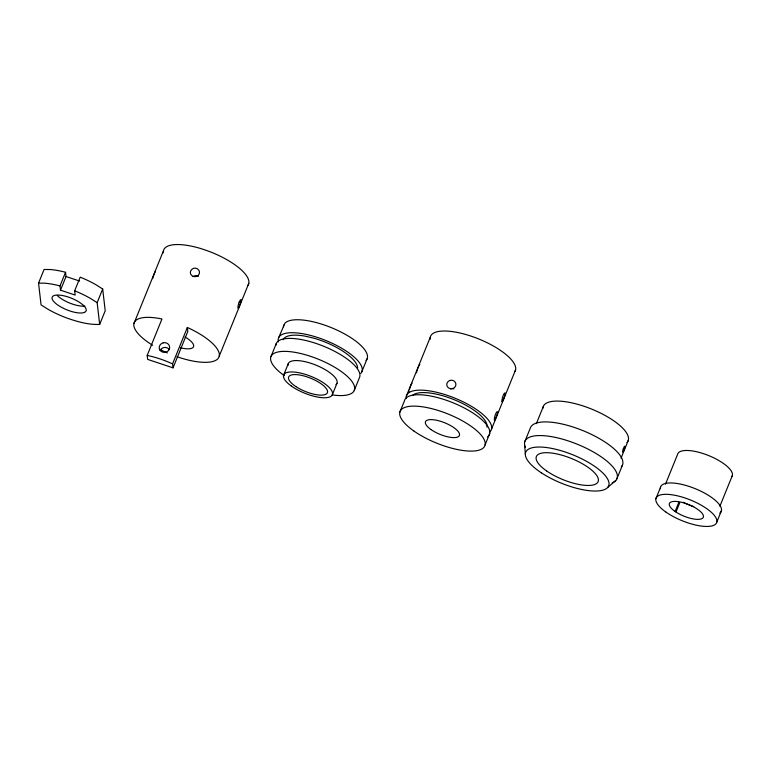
<?xml version="1.0" encoding="UTF-8"?>
<svg xmlns="http://www.w3.org/2000/svg" width="771" height="771" viewBox="0 0 771 771"><rect width="100%" height="100%" fill="white"/><g stroke="black" fill="none" stroke-linecap="round" stroke-linejoin="round"><path stroke-width="1.16" d="M416.591 372.807L416.591 372.701A4.578 0.52 -70.3 0 1 416.687 372.114M38.55 283.121L44.092 269.474L50.26 269.532A45.73 15.642 22.1 0 1 64.87 272.096L65.545 272.288L66.036 276.529L60.495 290.175L75.144 295.062L74.652 290.821L80.203 277.175L80.888 277.435A45.73 15.642 22.1 0 1 96.057 284.798L102.697 289.009L105.213 310.78L99.671 324.427C88.906 324.87 78.324 321.96 68.233 318.519A45.73 15.642 22.1 0 1 47.706 309.104L41.065 304.892L38.55 283.121L44.718 283.188A45.73 15.642 22.1 0 1 59.328 285.752L60.003 285.945L60.495 290.175M60.003 285.945L65.545 272.288M99.671 324.427L97.156 302.666L102.697 289.009M133.932 323.531L163.491 250.72M176.973 356.703A45.73 15.642 22.1 0 0 219.003 356.915A45.73 15.642 22.1 0 0 187.873 327.694L187.353 327.473L187.816 331.443L173.032 367.854L147.637 359.382L147.184 355.402L161.958 319.001L161.457 318.886A45.73 15.642 22.1 0 0 134.087 322.962A45.73 15.642 22.1 0 0 152.639 345.283M173.032 367.854L172.579 363.873L187.353 327.473M219.224 356.163L248.792 283.352M271.006 356.51L276.269 343.548M278.582 337.852L284.913 323.242A44.949 15.372 22.1 0 1 336.57 329.901A44.949 15.372 22.1 0 1 366.023 360.452M283.67 375.024L288.296 363.642M332.34 394.685L336.966 383.303M354.255 390.434L359.517 377.462A44.949 15.372 22.1 0 0 321.199 345.283A44.949 15.372 22.1 0 0 275.854 345.456M361.83 371.776L367.092 358.804M399.802 412.292L404.418 400.92A45.73 15.642 22.1 0 1 455.748 403.917A45.73 15.642 22.1 0 1 487.542 436.887M406.288 396.313L430.295 337.187M485.094 444.925L489.71 433.553M491.58 428.936L515.597 369.82M524.974 441.243L530.515 427.587A49.652 16.981 22.1 0 1 577.228 428.435A49.652 16.981 22.1 0 1 622.66 460.576L622.939 462.947A49.652 16.981 22.1 0 1 621.291 466.879M536.346 423.655L543.382 406.317M621.05 458.167L628.086 440.829M616.935 478.714L622.476 465.058M655.909 498.683L660.525 487.301M665.498 484.159L677.564 454.437A29.404 10.052 22.1 0 1 708.857 455.651A29.404 10.052 22.1 0 1 731.91 476.584M675.126 511.481A18.292 6.255 22.1 0 1 680.109 501.96A18.292 6.255 22.1 0 1 703.364 517.09A18.292 6.255 22.1 0 1 676.832 512.59L675.126 511.481L678.827 502.374L679.675 502.933L675.984 512.031M719.883 506.239L732.392 475.418M716.808 522.102L721.425 510.72M607.567 487.561L615.75 480.526M147.184 355.402L151.81 356.481A45.73 15.642 22.1 0 1 167.827 361.821L172.579 363.873M66.036 276.529L79.558 281.039M74.652 290.821L75.346 291.091A45.73 15.642 22.1 0 1 90.506 298.454L97.156 302.666M408.996 391.601L408.987 391.389A4.578 0.52 -70.3 0 1 409.015 391.128M525.34 454.052L524.511 443.354A49.652 16.981 22.1 0 1 582.269 446.351A49.652 16.981 22.1 0 1 612.222 482.829M406.211 398.376A45.73 15.642 22.1 0 1 454.967 398.193A45.73 15.642 22.1 0 1 489.412 432.28M430.218 339.25A45.73 15.642 22.1 0 1 440.424 331.193L444.163 331.01A45.73 15.642 22.1 0 1 498.635 349.167L502.721 351.971A45.73 15.642 22.1 0 1 514.835 371.632M419.212 365.155A4.578 0.52 -70.3 0 1 419.81 364.606M416.87 371.314A4.578 0.52 -70.3 0 1 417.487 369.299M417.67 368.76A4.578 0.52 -70.3 0 1 419.038 365.464M409.391 389.538A4.578 0.52 -70.3 0 1 409.7 388.526M409.873 387.996A4.578 0.52 -70.3 0 1 410.461 386.387M410.664 385.866A4.578 0.52 -70.3 0 1 412.09 383.216M450.543 388.998A4.578 4.221 -6.6 0 1 453.907 388.892M412.87 395.109A40.757 13.936 22.1 0 1 456.673 400.756A40.757 13.936 22.1 0 1 486.944 427.163M693.765 506.586A18.292 6.255 22.1 0 1 683.308 502.287M660.448 488.775A32.661 11.17 22.1 0 1 695.442 488.766A32.661 11.17 22.1 0 1 719.835 513.091M185.059 337.023A18.292 6.255 22.1 0 1 193.521 346.748A18.292 6.255 22.1 0 1 180.568 347.75M167.374 352.935A45.73 15.642 22.1 0 1 160.204 349.533M198.388 276.355A4.578 4.221 -6.6 0 0 196.258 275.652L195.121 275.71A4.559 4.077 -21.2 0 0 193.029 276.635M152.687 278.639A4.578 0.52 -70.3 0 1 153.737 275.208M153.93 274.669A4.578 0.52 -70.3 0 1 155.395 271.508M160.108 350.526A5.224 4.828 -6.6 0 1 169.061 349.186M163.413 252.792A45.73 15.642 22.1 0 1 201.453 248.763L206.821 250.556A45.73 15.642 22.1 0 1 248.031 285.164M84.916 306.126A18.292 6.255 22.1 0 1 57.314 295.563M525.379 447.44A49.652 16.981 22.1 0 1 524.791 445.725M542.957 408.264A45.73 15.642 22.1 0 1 591.771 409.141A45.73 15.642 22.1 0 1 626.996 442.506M288.103 365.3A26.243 8.973 22.1 0 1 315.869 365.097A26.243 8.973 22.1 0 1 335.992 384.633M283.429 326.798A44.949 15.372 22.1 0 1 283.844 324.89M283.188 339.732A39.967 13.666 22.1 0 1 304.824 336.089L313.778 338.161A39.967 13.666 22.1 0 1 357.59 368.201M278.418 341.919A44.949 15.372 22.1 0 1 323.512 339.597A44.949 15.372 22.1 0 1 360.761 373.424M284.326 375.67A44.949 15.372 22.1 0 1 284.991 351.364A44.949 15.372 22.1 0 1 347.287 376.354A44.949 15.372 22.1 0 1 332.301 394.916M494.442 420.041L494.442 420.089A4.578 0.52 -70.3 0 0 495.994 417.67A4.578 0.52 -70.3 0 0 497.671 412.138L497.623 411.916A4.578 1.05 -72.8 0 0 495.57 414.181A4.578 1.05 -72.8 0 0 494.394 419.867L494.442 420.041M502.056 401.296L502.046 401.402A4.578 0.52 -70.3 0 0 503.598 398.973A4.578 0.52 -70.3 0 0 505.275 393.451L505.256 393.239A4.578 1.05 -72.8 0 0 503.193 395.494A4.578 1.05 -72.8 0 0 502.027 401.19L502.056 401.296M623.267 448.876L623.045 449.628A3.161 0.549 -71.6 0 0 623.276 451.661L624.481 448.703A3.161 0.549 -71.6 0 0 624.24 446.679L623.267 448.876M193.463 268.433L193.155 268.549A4.559 4.077 -21.1 0 0 190.794 274.36L192.268 275.922A4.578 4.221 -6.6 0 0 194.388 276.625L195.188 276.616A3.257 3.007 -6.6 0 0 196.326 276.394L196.644 276.307A4.559 4.269 12.2 0 0 199.005 270.496L197.521 268.915A4.578 4.221 -6.6 0 0 195.4 268.202L194.6 268.212A3.257 3.007 -6.6 0 0 193.463 268.433M449.888 380.469L449.57 380.585A4.559 4.077 -21.1 0 0 447.209 386.396L447.498 386.84A4.578 4.221 -6.6 0 0 452.519 388.507L453.069 388.343A4.559 4.269 12.2 0 0 455.42 382.532L455.131 382.069A4.578 4.221 -6.6 0 0 450.11 380.392L449.888 380.469M84.502 312.371L83.441 312.727A18.292 6.255 22.1 0 1 58.866 305.759A18.292 6.255 22.1 0 1 56.129 295.11L57.623 295.033A18.292 6.255 22.1 0 1 79.413 302.29A18.292 6.255 22.1 0 1 84.502 312.371M163.25 342.844L162.363 343.124A5.204 4.655 -21.1 0 0 159.607 349.523L160.301 350.554A5.224 4.828 -6.6 0 0 165.148 352.27L166.469 351.942A5.204 4.877 12.2 0 0 169.215 345.562L168.512 344.444A5.224 4.828 -6.6 0 0 163.664 342.729L163.25 342.844M431.066 429.601A18.292 6.255 22.1 0 0 459.198 435.866A18.292 6.255 22.1 0 0 437.08 420.368A18.292 6.255 22.1 0 0 431.066 429.601M413.988 431.085A45.73 15.642 22.1 0 0 484.333 446.737A45.73 15.642 22.1 0 0 429.023 408.013A45.73 15.642 22.1 0 0 413.988 431.085M665.913 512.069A32.661 11.17 22.1 0 0 716.249 523.384A32.661 11.17 22.1 0 0 676.919 495.705A32.661 11.17 22.1 0 0 665.913 512.069M239.164 302.203A4.578 1.05 -72.8 0 0 238.017 308.024A4.578 0.52 -70.3 0 0 239.569 305.692A4.578 0.52 -70.3 0 0 241.256 300.054A4.578 1.05 -72.8 0 0 239.164 302.203M546.523 470.879A33.317 11.392 22.1 0 0 597.776 482.289A33.317 11.392 22.1 0 0 557.472 454.071A33.317 11.392 22.1 0 0 546.523 470.879M541.367 472.825A44.747 15.304 22.1 0 0 608.637 485.923A44.747 15.304 22.1 0 0 551.583 448.365A44.747 15.304 22.1 0 0 541.367 472.825M295.823 386.541A20.904 7.151 22.1 0 0 327.347 392.796A20.904 7.151 22.1 0 0 300.863 375.226A20.904 7.151 22.1 0 0 295.823 386.541M291.351 386.04A26.243 8.973 22.1 0 0 331.954 395.398A26.243 8.973 22.1 0 0 300.719 373.125A26.243 8.973 22.1 0 0 291.351 386.04"/></g></svg>
